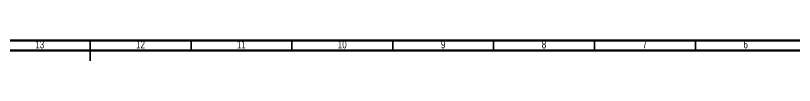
# Model space of a CAD drawing. Header units: millimetres. Extents: x -300 to 1184, y 5 to 1469.
# Drawn here: x 562.5 to 948.6, y 826 to 836.1 of the extents above; entities that cross this region are included whole.
import ezdxf

# ---------------------------------------------------------------- set-up
doc = ezdxf.new("R2010")
doc.units = ezdxf.units.MM
doc.styles.add('SLDTEXTSTYLE1', font='TXT', dxfattribs={"width": 0.75})

msp = doc.modelspace()

# ---------------------------------------------------------------- linework, layer by layer
at = {"color": 7, "linetype": 'Continuous', "lineweight": 70}
for p, q in [((15, 836), (1184, 836)), ((20, 831), (1179, 831))]:
    msp.add_line(p, q, dxfattribs=at)
at = {"color": 7, "linetype": 'Continuous', "lineweight": 35}
for p, q in [((599.5, 831), (599.5, 836)), ((599.5, 836), (599.5, 826)), ((649.5, 831), (649.5, 836)), ((699.5, 831), (699.5, 836)), ((749.5, 831), (749.5, 836)), ((799.5, 831), (799.5, 836)), ((849.5, 831), (849.5, 836)), ((899.5, 831), (899.5, 836))]:
    msp.add_line(p, q, dxfattribs=at)

# ---------------------------------------------------------------- texts
at = {"color": 7, "linetype": 'Continuous', "lineweight": 0, "attachment_point": 2, "style": 'SLDTEXTSTYLE1'}
for s, insert, char_height in [('13', (574.42, 836.06), 3.969), ('12', (624.42, 836.06), 3.969), ('11', (674.42, 836.06), 3.969), ('10', (724.42, 836.06), 3.969), ('9', (774.46, 836.06), 3.97), ('8', (824.46, 836.06), 3.97), ('7', (874.46, 836.06), 3.97), ('6', (924.46, 836.06), 3.97)]:
    msp.add_mtext(s, dxfattribs=dict(at, insert=insert, char_height=char_height))

doc.saveas('drawing.dxf')
